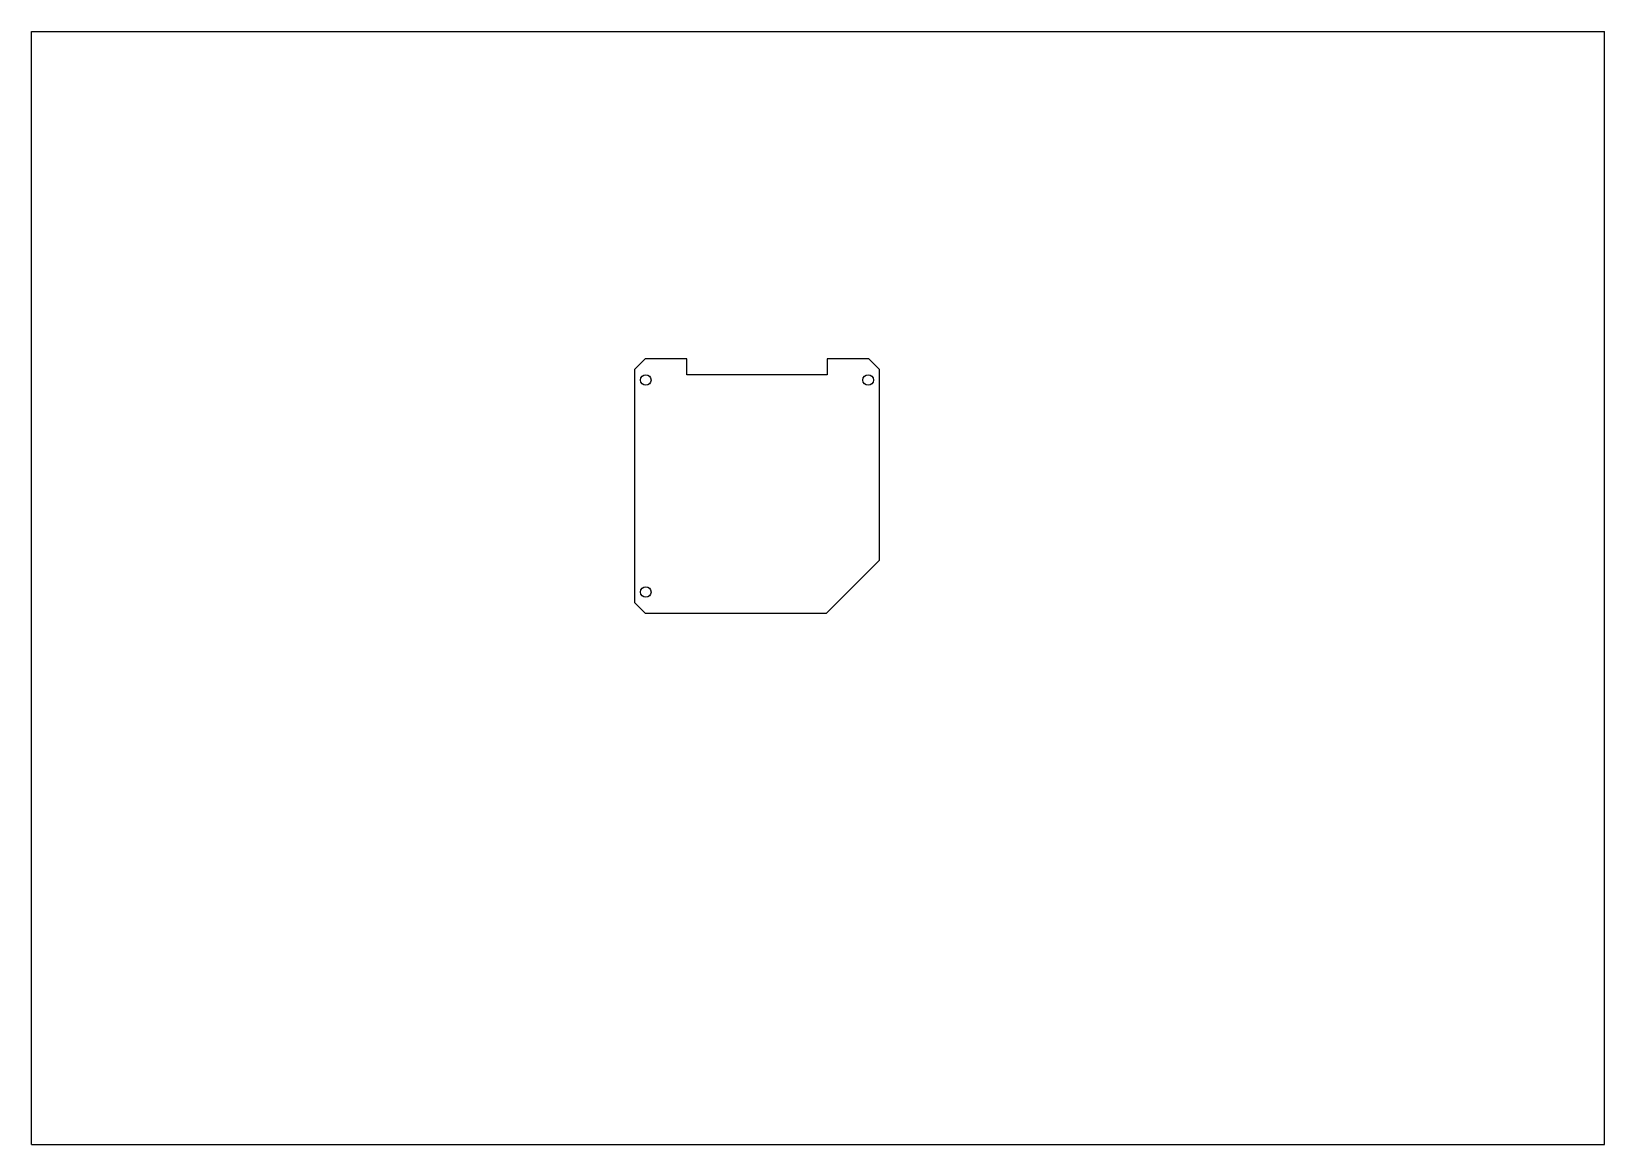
# Model space of a CAD drawing. Header units: millimetres. Extents: x 0 to 297, y 0 to 210.
import ezdxf

# ---------------------------------------------------------------- set-up
doc = ezdxf.new("R2010")
doc.units = ezdxf.units.MM
doc.header["$LTSCALE"] = 16.335
doc.layers.get('0').update_dxf_attribs({"linetype": 'CONTINUOUS'})
doc.layers.add('02___PRT_ALL_AXES', color=7, linetype='CONTINUOUS')

msp = doc.modelspace()

# ---------------------------------------------------------------- linework, layer by layer
at = {"color": 7, "linetype": 'CONTINUOUS'}
for p, q in [((0, 0), (0, 210)), ((0, 210), (297, 210)), ((297, 0), (297, 210)), ((115.88, 148.24), (113.88, 146.24)), ((113.88, 146.24), (113.88, 102.24)), ((123.73, 148.24), (115.88, 148.24)), ((158.08, 148.24), (150.23, 148.24)), ((160.08, 146.24), (158.08, 148.24)), ((160.08, 110.24), (160.08, 146.24)), ((113.88, 102.24), (115.88, 100.24)), ((115.88, 100.24), (150.08, 100.24)), ((0, 0), (297, 0))]:
    msp.add_line(p, q, dxfattribs=at)
at = {"layer": '02___PRT_ALL_AXES', "color": 7, "linetype": 'CONTINUOUS'}
for p, q in [((123.73, 145.24), (123.73, 148.24)), ((150.23, 148.24), (150.23, 145.24)), ((150.23, 145.24), (123.73, 145.24)), ((150.08, 100.24), (160.08, 110.24))]:
    msp.add_line(p, q, dxfattribs=at)
for centre in [(115.98, 144.24), (157.98, 144.24), (115.98, 104.24)]:
    msp.add_circle(centre, 1, dxfattribs=at)

doc.saveas('drawing.dxf')
